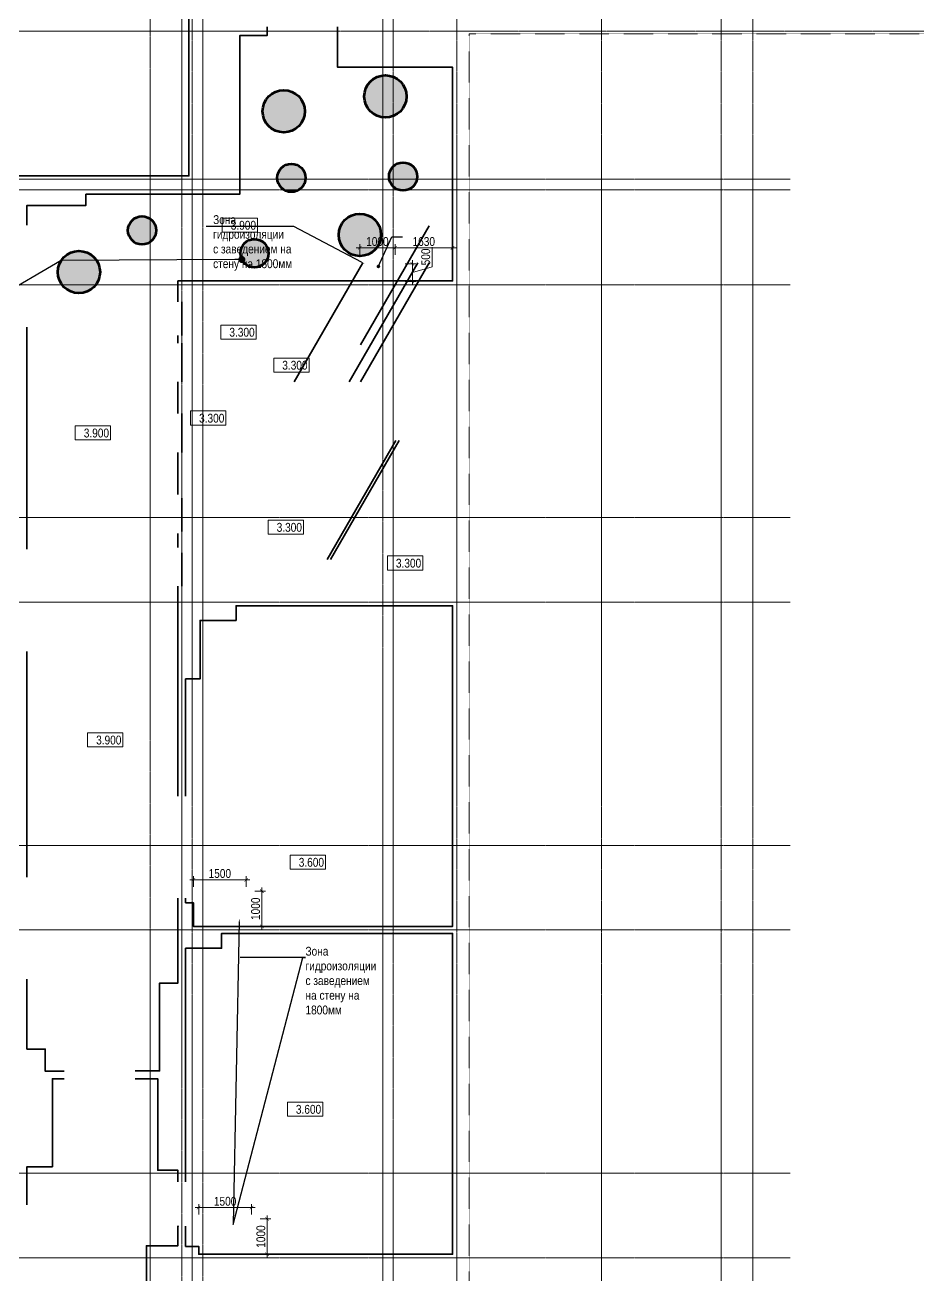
# Model space of a CAD drawing. Header units: millimetres. Extents: x -328335 to 1213373, y -208171 to 164144.
# Drawn here: x 7855 to 33180, y 33110 to 68575 of the extents above; entities that cross this region are included whole.
import ezdxf
from ezdxf import colors
from ezdxf.entities.mleader import LeaderData, LeaderLine
from ezdxf.enums import TextEntityAlignment as Align
from ezdxf.math import Vec2, Vec3

# ---------------------------------------------------------------- set-up
doc = ezdxf.new("R2010")
doc.units = ezdxf.units.MM
doc.header["$LTSCALE"] = 0.5
doc.linetypes.add('CENTER', pattern=[50.8, 31.75, -6.35, 6.35, -6.35])
doc.linetypes.add('DASHED', pattern=[19.05, 12.7, -6.35])
doc.layers.get('Defpoints').update_dxf_attribs({"color": 140})
for name, color, linetype, lineweight in [('АИ_Плинтус', 3, 'Continuous', 9), ('АИ_Полы', 1, 'Continuous', 9), ('АИ_Полы марка', 1, 'Continuous', 13), ('АИ_Полы_размеры', 7, 'Continuous', 5), ('АР6_потолок_отм', 5, 'Continuous', 5), ('АЦ_Бафы', 8, 'Continuous', 0), ('АЦ_Выноски', 7, 'Continuous', 5), ('АЦ_Стены', 8, 'Continuous', 70)]:
    doc.layers.add(name, color=color, linetype=linetype, lineweight=lineweight)
doc.layers.add('АИ_Т_Профиль', color=2, linetype='Continuous', lineweight=40, true_color=0xffff00)
doc.layers.add('РД_Оси_100', color=7, linetype='Continuous', lineweight=0, true_color=0x525252)
doc.layers.add('АР6_Г_профиль плитки', color=220, linetype='Continuous', lineweight=35, plot=False)
doc.layers.add('АР_Делит', color=120, linetype='Continuous', lineweight=0, plot=False)
doc.styles.add('Arial_Narrow_08', font='ARIALN.TTF', dxfattribs={"width": 0.8})
doc.styles.get("Standard").update_dxf_attribs({"font": 'romans.shx', "width": 0.75})
doc.styles.add('style1', font='ARIALN.TTF')
doc.dimstyles.new('Dim100_ареал', dxfattribs={"dimscale": 100, "dimtxt": 2.5, "dimasz": 1, "dimexe": 1, "dimexo": 1, "dimgap": 0.5, "dimtad": 1, "dimzin": 12, "dimdsep": 46, "dimtxsty": 'style1', "dimblk": 'ARCHTICK', "dimcen": 1, "dimdle": 1, "dimaunit": 1, "dimadec": 0, "dimazin": 3, "dimtfac": 1, "dimtmove": 1, "dimatfit": 3, "dimldrblk": 'OPEN30', "dimfxl": 2, "dimfxlon": 1, "dimtolj": 1, "dimtzin": 0, "dimlwd": 5, "dimlwe": 5, "dimarcsym": 0})

# ---------------------------------------------------------------- blocks, each defined once
blk = doc.blocks.new('СОШ_2200_АР_ОСИ_М100_28.05.24')
at = {"layer": 'АР_Делит', "color": 5, "linetype": 'DASHED'}
blk.add_lwpolyline([(114955, 135155), (114955, -355), (93595.036, -355), (93595.036, 13855), (94145, 13855), (94145, 68320), (66055, 68320), (66055, 13857.73), (83455, 13857.73), (83455, -355), (45245, -355), (45245, 13145), (44695, 13145), (44695, 26755), (45245, 26755), (45245, 68320), (20455, 68320), (20455, 26755), (27955, 26755), (27955, 13145), (-355, 13145), (-355, 100855), (37145, 100855), (37145, 129155)], dxfattribs=at)
at = {"layer": 'РД_Оси_100', "color": 8, "linetype": 'CENTER', "true_color": 0x808080}
for p, q in [((20100, -6155), (20100, 139938.679)), ((24200, -6155), (24200, 139938.679)), ((27600, -6155), (27600, 139938.679)), ((29555, 61200), (-5954.958, 61200)), ((29555, 54600), (-5954.958, 54600)), ((29555, 52200), (-5954.958, 52200)), ((29555, 45300), (-5954.958, 45300)), ((29555, 42900), (-5954.958, 42900)), ((29555, 36000), (-5954.958, 36000)), ((29555, 33600), (-5954.958, 33600))]:
    blk.add_line(p, q, dxfattribs=at)
for points in [[(11400, 139938.679), (11400, -6155)], [(12000.12, -6155), (12300, -5755), (12300, 139538.679), (12000, 139938.679)], [(12600, -6155), (12600, 139938.679)], [(13200, -6155), (12900, -5755), (12900, 139538.679), (13220.167, 139939.357)], [(17850, 139938.679), (18000, 139538.679), (18000, -6194.092)], [(18300, -6196.31), (18300, 139538.679), (18450, 139938.679)], [(28500, -6155), (28500, 139938.679)], [(78274.959, 68400), (-5454.958, 68400), (-5954.958, 68250)], [(29555, 64200), (-5454.958, 64200), (-5954.958, 64350)], [(29555, 63900), (-5454.958, 63900), (-5954.958, 63750)]]:
    blk.add_lwpolyline(points, dxfattribs=at)
blk = doc.blocks.new('Отметка_план')
at = {"color": 7, "lineweight": 5}
blk.add_lwpolyline([(0, 0), (10, 0), (10, 4), (0, 4)], close=True, dxfattribs=at)
at = {"style": 'Arial_Narrow_08', "width": 0.8}
blk.add_attdef('OTMG', text='', height=2.5, dxfattribs=at).set_placement((9.06, 0.7), align=Align.RIGHT)
blk = doc.blocks.new('_ArchTick')
at = {"color": 0, "linetype": 'ByBlock', "const_width": 0.15}
blk.add_lwpolyline([(-0.5, -0.5), (0.5, 0.5)], dxfattribs=at)
blk = doc.blocks.new('*D197')
at = {"layer": 'Defpoints', "color": 0, "transparency": 16777216}
for p in [(14280, 35022), (12780, 33700), (14280, 33700)]:
    blk.add_point(p, dxfattribs=at)
at = {"layer": 'АИ_Полы_размеры', "color": 0, "lineweight": 5, "transparency": 16777216}
for p, q in [((12780, 34822), (12780, 35122)), ((14280, 34822), (14280, 35122)), ((12680, 35022), (14380, 35022))]:
    blk.add_line(p, q, dxfattribs=at)
at = {"layer": 'АИ_Полы_размеры', "color": 0, "lineweight": 5, "transparency": 16777216, "xscale": 100, "yscale": 100, "zscale": 100, "rotation": 180}
blk.add_blockref('_ArchTick', (12780, 35022), dxfattribs=at)
at = {"layer": 'АИ_Полы_размеры', "color": 0, "lineweight": 5, "transparency": 16777216, "xscale": 100, "yscale": 100, "zscale": 100}
blk.add_blockref('_ArchTick', (14280, 35022), dxfattribs=at)
at = {"layer": 'АИ_Полы_размеры', "color": 0, "transparency": 16777216, "insert": (13530, 35200), "char_height": 250, "attachment_point": 5, "style": 'style1'}
blk.add_mtext('\\A1;1500', dxfattribs=at)
blk = doc.blocks.new('_Open30')
at = {"color": 0, "linetype": 'ByBlock', "lineweight": -2}
for p, q in [((-1, 0.27), (0, 0)), ((0, 0), (-1, -0.27)), ((0, 0), (-1, 0))]:
    blk.add_line(p, q, dxfattribs=at)
blk = doc.blocks.new('*D198')
at = {"layer": 'Defpoints', "color": 0, "transparency": 16777216}
for p in [(14280, 34700), (14722, 34700), (14280, 33700)]:
    blk.add_point(p, dxfattribs=at)
at = {"layer": 'АИ_Полы_размеры', "color": 0, "lineweight": 5, "transparency": 16777216}
for p, q in [((14722, 33600), (14722, 34800)), ((14522, 34700), (14822, 34700)), ((14522, 33700), (14822, 33700))]:
    blk.add_line(p, q, dxfattribs=at)
at = {"layer": 'АИ_Полы_размеры', "color": 0, "lineweight": 5, "transparency": 16777216, "xscale": 100, "yscale": 100, "zscale": 100}
for p, rotation in [((14722, 34700), 90), ((14722, 33700), 270)]:
    blk.add_blockref('_ArchTick', p, dxfattribs=dict(at, rotation=rotation))
at = {"layer": 'АИ_Полы_размеры', "color": 0, "transparency": 16777216, "insert": (14545, 34200), "char_height": 250, "attachment_point": 5, "rotation": 90, "style": 'style1'}
blk.add_mtext('\\A1;1000', dxfattribs=at)
blk = doc.blocks.new('*D199')
at = {"layer": 'Defpoints', "color": 0, "transparency": 16777216}
for p in [(14130, 44322), (12630, 43000), (14130, 43000)]:
    blk.add_point(p, dxfattribs=at)
at = {"layer": 'АИ_Полы_размеры', "color": 0, "lineweight": 5, "transparency": 16777216}
for p, q in [((12630, 44122), (12630, 44422)), ((14130, 44122), (14130, 44422)), ((12530, 44322), (14230, 44322))]:
    blk.add_line(p, q, dxfattribs=at)
at = {"layer": 'АИ_Полы_размеры', "color": 0, "lineweight": 5, "transparency": 16777216, "xscale": 100, "yscale": 100, "zscale": 100, "rotation": 180}
blk.add_blockref('_ArchTick', (12630, 44322), dxfattribs=at)
at = {"layer": 'АИ_Полы_размеры', "color": 0, "lineweight": 5, "transparency": 16777216, "xscale": 100, "yscale": 100, "zscale": 100}
blk.add_blockref('_ArchTick', (14130, 44322), dxfattribs=at)
at = {"layer": 'АИ_Полы_размеры', "color": 0, "transparency": 16777216, "insert": (13380, 44500), "char_height": 250, "attachment_point": 5, "style": 'style1'}
blk.add_mtext('\\A1;1500', dxfattribs=at)
blk = doc.blocks.new('*D200')
at = {"layer": 'Defpoints', "color": 0, "transparency": 16777216}
for p in [(14130, 44000), (14572, 44000), (14130, 43000)]:
    blk.add_point(p, dxfattribs=at)
at = {"layer": 'АИ_Полы_размеры', "color": 0, "lineweight": 5, "transparency": 16777216}
for p, q in [((14372, 44000), (14672, 44000)), ((14572, 42900), (14572, 44100)), ((14372, 43000), (14672, 43000))]:
    blk.add_line(p, q, dxfattribs=at)
at = {"layer": 'АИ_Полы_размеры', "color": 0, "lineweight": 5, "transparency": 16777216, "xscale": 100, "yscale": 100, "zscale": 100}
for p, rotation in [((14572, 44000), 90), ((14572, 43000), 270)]:
    blk.add_blockref('_ArchTick', p, dxfattribs=dict(at, rotation=rotation))
at = {"layer": 'АИ_Полы_размеры', "color": 0, "transparency": 16777216, "insert": (14395, 43500), "char_height": 250, "attachment_point": 5, "rotation": 90, "style": 'style1'}
blk.add_mtext('\\A1;1000', dxfattribs=at)
blk = doc.blocks.new('*D203')
at = {"layer": 'Defpoints', "color": 0, "transparency": 16777216}
for p in [(18348, 62253), (17348, 61300), (18348, 61300)]:
    blk.add_point(p, dxfattribs=at)
at = {"layer": 'АИ_Полы_размеры', "color": 0, "lineweight": 5, "transparency": 16777216}
for p, q in [((17248, 62253), (18448, 62253)), ((17348, 62053), (17348, 62353)), ((18348, 62053), (18348, 62353))]:
    blk.add_line(p, q, dxfattribs=at)
at = {"layer": 'АИ_Полы_размеры', "color": 0, "lineweight": 5, "transparency": 16777216, "xscale": 100, "yscale": 100, "zscale": 100, "rotation": 180}
blk.add_blockref('_ArchTick', (17348, 62253), dxfattribs=at)
at = {"layer": 'АИ_Полы_размеры', "color": 0, "lineweight": 5, "transparency": 16777216, "xscale": 100, "yscale": 100, "zscale": 100}
blk.add_blockref('_ArchTick', (18348, 62253), dxfattribs=at)
at = {"layer": 'АИ_Полы_размеры', "color": 0, "transparency": 16777216, "insert": (17848, 62430), "char_height": 250, "attachment_point": 5, "style": 'style1'}
blk.add_mtext('\\A1;1000', dxfattribs=at)
blk = doc.blocks.new('*D204')
at = {"layer": 'Defpoints', "color": 0, "transparency": 16777216}
for p in [(18348, 61800), (18840, 61800), (18348, 61300)]:
    blk.add_point(p, dxfattribs=at)
at = {"layer": 'АИ_Полы_размеры', "color": 0, "lineweight": 5, "transparency": 16777216}
for p, q in [((19398, 61717), (19398, 62270)), ((18640, 61800), (18940, 61800)), ((18840, 61200), (18840, 61900)), ((18840, 61550), (19398, 61717)), ((18640, 61300), (18940, 61300))]:
    blk.add_line(p, q, dxfattribs=at)
at = {"layer": 'АИ_Полы_размеры', "color": 0, "lineweight": 5, "transparency": 16777216, "xscale": 100, "yscale": 100, "zscale": 100}
for p, rotation in [((18840, 61800), 90), ((18840, 61300), 270)]:
    blk.add_blockref('_ArchTick', p, dxfattribs=dict(at, rotation=rotation))
at = {"layer": 'АИ_Полы_размеры', "color": 0, "transparency": 16777216, "insert": (19220, 61994), "char_height": 250, "attachment_point": 5, "rotation": 90, "style": 'style1'}
blk.add_mtext('\\A1;500', dxfattribs=at)
blk = doc.blocks.new('*D205')
at = {"layer": 'Defpoints', "color": 0, "transparency": 16777216}
for p in [(19980, 62253), (18348, 61800), (19980, 61800)]:
    blk.add_point(p, dxfattribs=at)
at = {"layer": 'АИ_Полы_размеры', "color": 0, "lineweight": 5, "transparency": 16777216}
for p, q in [((18248, 62253), (20080, 62253)), ((18348, 62053), (18348, 62353)), ((19980, 62053), (19980, 62353))]:
    blk.add_line(p, q, dxfattribs=at)
at = {"layer": 'АИ_Полы_размеры', "color": 0, "lineweight": 5, "transparency": 16777216, "xscale": 100, "yscale": 100, "zscale": 100, "rotation": 180}
blk.add_blockref('_ArchTick', (18348, 62253), dxfattribs=at)
at = {"layer": 'АИ_Полы_размеры', "color": 0, "lineweight": 5, "transparency": 16777216, "xscale": 100, "yscale": 100, "zscale": 100}
blk.add_blockref('_ArchTick', (19980, 62253), dxfattribs=at)
at = {"layer": 'АИ_Полы_размеры', "color": 0, "transparency": 16777216, "insert": (19164, 62430), "char_height": 250, "attachment_point": 5, "style": 'style1'}
blk.add_mtext('\\A1;1630', dxfattribs=at)
blk = doc.blocks.new('_Dot')
at = {"color": 0, "linetype": 'ByBlock', "lineweight": -2}
blk.add_line((-0.5, 0), (-1, 0), dxfattribs=at)
at = {"color": 0, "linetype": 'ByBlock', "const_width": 0.5}
blk.add_lwpolyline([(-0.25, 0, 1), (0.25, 0, 1)], format="xyb", close=True, dxfattribs=at)
blk = doc.blocks.new('Баф_ж1_1200')
at = {"layer": 'АЦ_Стены', "true_color": 0xfad500}
h = blk.add_hatch(color=40, dxfattribs=at)
h.dxf.hatch_style = 1
h.paths.add_polyline_path([(600, 0, 1), (-600, 0, 1)])
at = {"layer": 'АЦ_Стены', "color": 40, "true_color": 0xfad500}
blk.add_circle((0, 0), 600, dxfattribs=at)
blk = doc.blocks.new('Баф_ж1_800')
at = {"layer": 'АЦ_Стены', "true_color": 0xfad500}
h = blk.add_hatch(color=40, dxfattribs=at)
h.dxf.hatch_style = 1
h.paths.add_polyline_path([(400, 0, 1), (-400, 0, 1)])
at = {"layer": 'АЦ_Стены', "color": 40, "true_color": 0xfad500}
blk.add_circle((0, 0), 400, dxfattribs=at)

msp = doc.modelspace()

# ---------------------------------------------------------------- linework, layer by layer
at = {"layer": 'АИ_Плинтус'}
for p, q in [((12216.265, 34500), (12170.496, 34500)), ((12200, 34492.352), (12200, 34508.458))]:
    msp.add_line(p, q, dxfattribs=at)
at = {"layer": 'АИ_Плинтус', "color": 24, "linetype": 'ByBlock', "lineweight": 35, "true_color": 0xa52900}
for points in [[(1149.999, 88400), (400, 88400), (400, 88250), (100, 88250), (100, 82450), (400, 82450), (400, 81950), (100, 81950), (100, 76450), (400, 76450), (400, 75950), (100, 75950), (100, 70450), (400, 70450), (400, 69950), (100, 69950), (100, 64295), (12505.048, 64295), (12505.048, 70000), (12400, 70000), (12400, 70400), (12505.048, 70399), (12505.048, 73200)], [(7910, 62900), (7910, 63455), (9580, 63455), (9580, 63775), (13945, 63775), (13945, 68275), (14720, 68275), (14720, 68525)], [(12190, 60720), (12190, 61314.676), (19980, 61314.676), (19980, 67375), (16720, 67375), (16720, 68525)], [(7910, 60000), (7910, 53700)], [(12190, 59550), (12190, 59770)], [(12190, 57550), (12190, 58450)], [(12190, 55250), (12190, 56450)], [(12190, 53750), (12190, 54150)], [(12190, 46699.989), (12190, 52650)], [(12410, 43800), (12410, 43670), (12630, 43670), (12630, 43000), (19980, 43000), (19980, 52100), (13840, 52100), (13840, 51680), (12820, 51680), (12820, 50020), (12410, 50020), (12410, 46700)], [(7910, 50800), (7910, 44400)], [(10983.692, 38900), (11670, 38900.582), (11670, 41390), (12190, 41390), (12190, 43800)], [(12410, 34500), (12409.987, 33920.586), (12780.013, 33919.414), (12780.026, 33700), (19980, 33700), (19980, 42800), (13430, 42800), (13430, 42380), (12410, 42380), (12410, 35750)], [(7910, 41500), (7910, 39519.699), (8430, 39520.301), (8430, 38890), (8970, 38890)], [(8970, 38680), (8629.995, 38679.999), (8630.012, 36179.976), (7910, 36179.976), (7910, 35100)], [(12190, 35750), (12190, 36079.999), (11620.001, 36080.001), (11620.007, 38680), (10983.692, 38680)], [(11299.963, 31600), (11299.963, 33939.286), (12190, 33940.51), (12190, 34500)]]:
    msp.add_lwpolyline(points, dxfattribs=at)
at = {"layer": 'АИ_Т_Профиль', "linetype": 'ByBlock', "lineweight": 35}
for points in [[(12300, 59770), (12300, 60720)], [(12300, 58450), (12300, 59550)], [(12300, 56450), (12300, 57550)], [(12300, 54200), (12300, 55150)], [(12300, 52650), (12300, 53600)]]:
    msp.add_lwpolyline(points, dxfattribs=at)
at = {"layer": 'АР6_Г_профиль плитки'}
for points in [[(17370, 59500), (19320, 62877.499)], [(15490.001, 58450), (17440.001, 61827.499)], [(17050, 58450), (19000, 61827.499)], [(17370, 58449.999), (19320, 61827.498)], [(16420, 53410), (18370, 56787.499)], [(16520, 53410), (18470, 56787.499)]]:
    msp.add_lwpolyline(points, dxfattribs=at)

# ---------------------------------------------------------------- block references
at = {"layer": 'АР6_потолок_отм'}
ref = msp.add_blockref('Отметка_план', (13449.329, 62697.956), dxfattribs=dict(at, xscale=100, yscale=100, zscale=100))
ref.add_attrib('OTMG', '3.900', dxfattribs={"layer": '0', "color": 0, "height": 250, "style": 'style1'}).set_placement((14406.746, 63017.773), align=Align.TOP_RIGHT)
ref = msp.add_blockref('Отметка_план', (13409.994, 59663.119), dxfattribs=dict(at, xscale=100, yscale=100, zscale=100))
ref.add_attrib('OTMG', '3.300', dxfattribs={"layer": '0', "color": 0, "height": 250, "style": 'style1'}).set_placement((14367.412, 59982.936), align=Align.TOP_RIGHT)
ref = msp.add_blockref('Отметка_план', (14910.369, 58726.956), dxfattribs=dict(at, xscale=100, yscale=100, zscale=100))
ref.add_attrib('OTMG', '3.300', dxfattribs={"layer": '0', "color": 0, "height": 250, "style": 'style1'}).set_placement((15867.786, 59046.772), align=Align.TOP_RIGHT)
ref = msp.add_blockref('Отметка_план', (12550.706, 57224.662), dxfattribs=dict(at, xscale=100, yscale=100, zscale=100))
ref.add_attrib('OTMG', '3.300', dxfattribs={"layer": '0', "color": 0, "height": 250, "style": 'style1'}).set_placement((13508.124, 57544.479), align=Align.TOP_RIGHT)
ref = msp.add_blockref('Отметка_план', (9281.004, 56803.955), dxfattribs=dict(at, xscale=100, yscale=100, zscale=100))
ref.add_attrib('OTMG', '3.900', dxfattribs={"layer": '0', "color": 0, "height": 250, "style": 'style1'}).set_placement((10238.422, 57123.772), align=Align.TOP_RIGHT)
ref = msp.add_blockref('Отметка_план', (14751.582, 54127.955), dxfattribs=dict(at, xscale=100, yscale=100, zscale=100))
ref.add_attrib('OTMG', '3.300', dxfattribs={"layer": '0', "color": 0, "height": 250, "style": 'style1'}).set_placement((15709, 54447.772), align=Align.TOP_RIGHT)
ref = msp.add_blockref('Отметка_план', (18133.128, 53111.298), dxfattribs=dict(at, xscale=100, yscale=100, zscale=100))
ref.add_attrib('OTMG', '3.300', dxfattribs={"layer": '0', "color": 0, "height": 250, "style": 'style1'}).set_placement((19090.545, 53431.115), align=Align.TOP_RIGHT)
ref = msp.add_blockref('Отметка_план', (9631.534, 48093.417), dxfattribs=dict(at, xscale=100, yscale=100, zscale=100))
ref.add_attrib('OTMG', '3.900', dxfattribs={"layer": '0', "color": 0, "height": 250, "style": 'style1'}).set_placement((10588.951, 48413.233), align=Align.TOP_RIGHT)
ref = msp.add_blockref('Отметка_план', (15377.816, 44623.755), dxfattribs=dict(at, xscale=100, yscale=100, zscale=100))
ref.add_attrib('OTMG', '3.600', dxfattribs={"layer": '0', "color": 0, "height": 250, "style": 'style1'}).set_placement((16335.234, 44943.571), align=Align.TOP_RIGHT)
ref = msp.add_blockref('Отметка_план', (15296.745, 37615.529), dxfattribs=dict(at, xscale=100, yscale=100, zscale=100))
ref.add_attrib('OTMG', '3.600', dxfattribs={"layer": '0', "color": 0, "height": 250, "style": 'style1'}).set_placement((16254.163, 37935.345), align=Align.TOP_RIGHT)
at = {"layer": 'АЦ_Бафы'}
for name, p in [('Баф_ж1_1200', (18075.745, 66548.628)), ('Баф_ж1_1200', (15192.672, 66127.173)), ('Баф_ж1_800', (15410.804, 64238.084)), ('Баф_ж1_800', (18578.384, 64276.222)), ('Баф_ж1_800', (11174.398, 62748.894)), ('Баф_ж1_1200', (17350.825, 62620.999)), ('Баф_ж1_800', (14362.909, 62099.172)), ('Баф_ж1_1200', (9383.993, 61565.51))]:
    msp.add_blockref(name, p, dxfattribs=at)
at = {"layer": 'РД_Оси_100'}
msp.add_blockref('СОШ_2200_АР_ОСИ_М100_28.05.24', (0, 0), dxfattribs=at)

# ---------------------------------------------------------------- dimensions: what is measured, and where the dimension line sits
at = {"layer": 'АИ_Полы_размеры'}
for base, p1, p2, picture, middle in [((18347.792, 62252.609), (17347.792, 61300), (18347.792, 61300), '*D203', (17847.792, 62430.252)), ((14130, 44322.206), (12630, 43000), (14130, 43000), '*D199', (13380, 44499.849)), ((14279.993, 35022.444), (12779.993, 33700.238), (14279.993, 33700.238), '*D197', (13529.993, 35200.087))]:
    dim = msp.add_linear_dim(base=base, p1=p1, p2=p2, dimstyle='Dim100_ареал', dxfattribs=at)
    dim.commit()
    dim.dimension.update_dxf_attribs({"geometry": picture, "text_midpoint": middle})
dim = msp.add_linear_dim(base=(19980, 62252.609), p1=(18347.792, 61800), p2=(19980, 61800), text='1630', dimstyle='Dim100_ареал', dxfattribs=at)
dim.commit()
dim.dimension.update_dxf_attribs({"geometry": '*D205', "text_midpoint": (19163.896, 62430.252)})
for base, p1, p2, picture, middle in [((18840.157, 61800), (18347.792, 61300), (18347.792, 61800), '*D204', (19220.443, 61767.379)), ((14572.364, 44000), (14130, 43000), (14130, 44000), '*D200', (14394.721, 43500)), ((14722.357, 34700.238), (14279.993, 33700.238), (14279.993, 34700.238), '*D198', (14544.714, 34200.238))]:
    dim = msp.add_linear_dim(base=base, p1=p1, p2=p2, angle=90, dimstyle='Dim100_ареал', dxfattribs=at)
    dim.commit()
    dim.dimension.update_dxf_attribs({"geometry": picture, "text_midpoint": middle})

# ---------------------------------------------------------------- leaders
at = {"layer": 'АИ_Полы', "color": 7, "lineweight": 0}
ml = msp.add_multileader_mtext('Standard', dxfattribs=at)
ml.set_content('Зона гидроизоляции\\Pс заведением на стену на 1800мм', color=7, style='style1')
ml.set_leader_properties()
ml.build(insert=Vec2(0, 0))
ml.multileader.update_dxf_attribs({"text_left_attachment_type": 6, "text_right_attachment_type": 6, "dogleg_length": 0.36, "arrow_head_size": 100})
ctx = ml.context
ctx.base_point, ctx.char_height, ctx.arrow_head_size, ctx.landing_gap_size, ctx.plane_origin = Vec3(13189.751, 62854.653), 250, 100, 0, Vec3(85438.023, 44971.885)
ctx.left_attachment, ctx.right_attachment = 6, 6
notes = []
notes.append((ctx, [(1, (1, 1, 0), (15474.817, 62854.653), (-1, 0), 73.094, [(0, [(17484.917, 61800)], 0, [])])]))
ctx.mtext.insert, ctx.mtext.width, ctx.mtext.defined_height, ctx.mtext.flow_direction = Vec3(13189.751, 63178.153), 2384.53574, 799.326, 5
ml = msp.add_multileader_mtext('Standard', dxfattribs=at)
ml.set_content('Зона гидроизоляции\\Pс заведением на стену на 1800мм', color=7, style='style1')
ml.set_leader_properties()
ml.build(insert=Vec2(0, 0))
ml.multileader.update_dxf_attribs({"text_left_attachment_type": 6, "text_right_attachment_type": 6, "dogleg_length": 0.36, "arrow_head_size": 100})
ctx = ml.context
ctx.base_point, ctx.char_height, ctx.arrow_head_size, ctx.landing_gap_size, ctx.plane_origin = Vec3(15809.775, 42121.158), 250, 100, 0, Vec3(88508.558, 25594.753)
ctx.left_attachment, ctx.right_attachment = 6, 6
notes.append((ctx, [(0, (1, 1, 0), (15736.681, 42121.158), (1, 0), 73.094, [(2, [(13933.374, 43226.265), (13759.177, 34544.703)], 0, [])])]))
ctx.mtext.insert, ctx.mtext.width, ctx.mtext.defined_height, ctx.mtext.flow_direction = Vec3(15809.775, 42421.158), 1831.10562, 363.96, 5
at = {"layer": 'АИ_Полы марка', "color": 0}
ml = msp.add_multileader_mtext('Standard', dxfattribs=at)
ml.set_content('')
ml.set_leader_properties()
ml.set_arrow_properties(name='DOT')
ml.build(insert=Vec2(0, 0))
ml.multileader.update_dxf_attribs({"text_right_attachment_type": 6, "dogleg_length": 3, "arrow_head_size": 100, "scale": 100})
ctx = ml.context
ctx.base_point, ctx.scale, ctx.char_height, ctx.arrow_head_size, ctx.landing_gap_size, ctx.plane_origin = Vec3(18559.626, 62563.195), 100, 250, 100, 200, Vec3(17748.452, 61800)
ctx.right_attachment = 6
notes.append((ctx, [(0, (1, 1, 0), (18259.626, 62563.195), (1, 0), 300, [(0, [(17877.853, 61725.236)], 0, [])])]))
ctx.mtext.insert, ctx.mtext.flow_direction = Vec3(18759.626, 62688.195), 5
at = {"layer": 'АЦ_Выноски'}
ml = msp.add_multileader_mtext('Standard', dxfattribs=at)
ml.set_content('Аккустические подвесные панели \\Pиз минерального стекловолокна. \\P%%C800, %%C1200мм.\\P\\pxa0.66667;Акцентный цвет: {\\C240;\\c2367469;NSC S 0570-Y\\PПривязку см. раздел АИ}', color=256, style='style1')
ml.set_leader_properties(color=256)
ml.set_arrow_properties(name='DOT')
ml.build(insert=Vec2(0, 0))
ml.multileader.update_dxf_attribs({"has_dogleg": 0, "text_left_attachment_type": 6, "text_right_attachment_type": 6, "arrow_head_size": 200, "scale": 100})
ctx = ml.context
ctx.base_point, ctx.scale, ctx.char_height, ctx.arrow_head_size, ctx.landing_gap_size, ctx.plane_origin, ctx.plane_x_axis, ctx.plane_y_axis = Vec3(1344.443, 60694.393), 100, 300, 200, 50, Vec3(20566.994, 64892.089), Vec3(1, 0.00000001), Vec3(-0.00000001, 1)
ctx.left_attachment, ctx.right_attachment = 6, 6
notes.append((ctx, [(0, (1, 1, 0), (7621.523, 60694.393), (-1, -0.00000001), 800, [(1, [(14004.323, 61921.926), (8879.624, 61890.49)], 0, [])])]))
ctx.mtext.insert, ctx.mtext.text_direction, ctx.mtext.rotation, ctx.mtext.width, ctx.mtext.line_spacing_factor, ctx.mtext.flow_direction = Vec3(1394.443, 61082.592), Vec3(1, 0.00000001), 0.00000001, 11047.033, 0.8, 5
for ctx, leaders in notes:
    for number, flags, end, landing, length, lines in leaders:
        leader = LeaderData()
        leader.index, (leader.has_last_leader_line, leader.has_dogleg_vector, leader.attachment_direction) = number, flags
        leader.last_leader_point, leader.dogleg_vector, leader.dogleg_length = Vec3(end), Vec3(landing), length
        for number, points, colour, breaks in lines:
            line = LeaderLine()
            line.index, line.vertices, line.color, line.breaks = number, Vec3.list(points), colors.encode_raw_color(colour), breaks
            leader.lines.append(line)
        ctx.leaders.append(leader)

doc.saveas('drawing.dxf')
